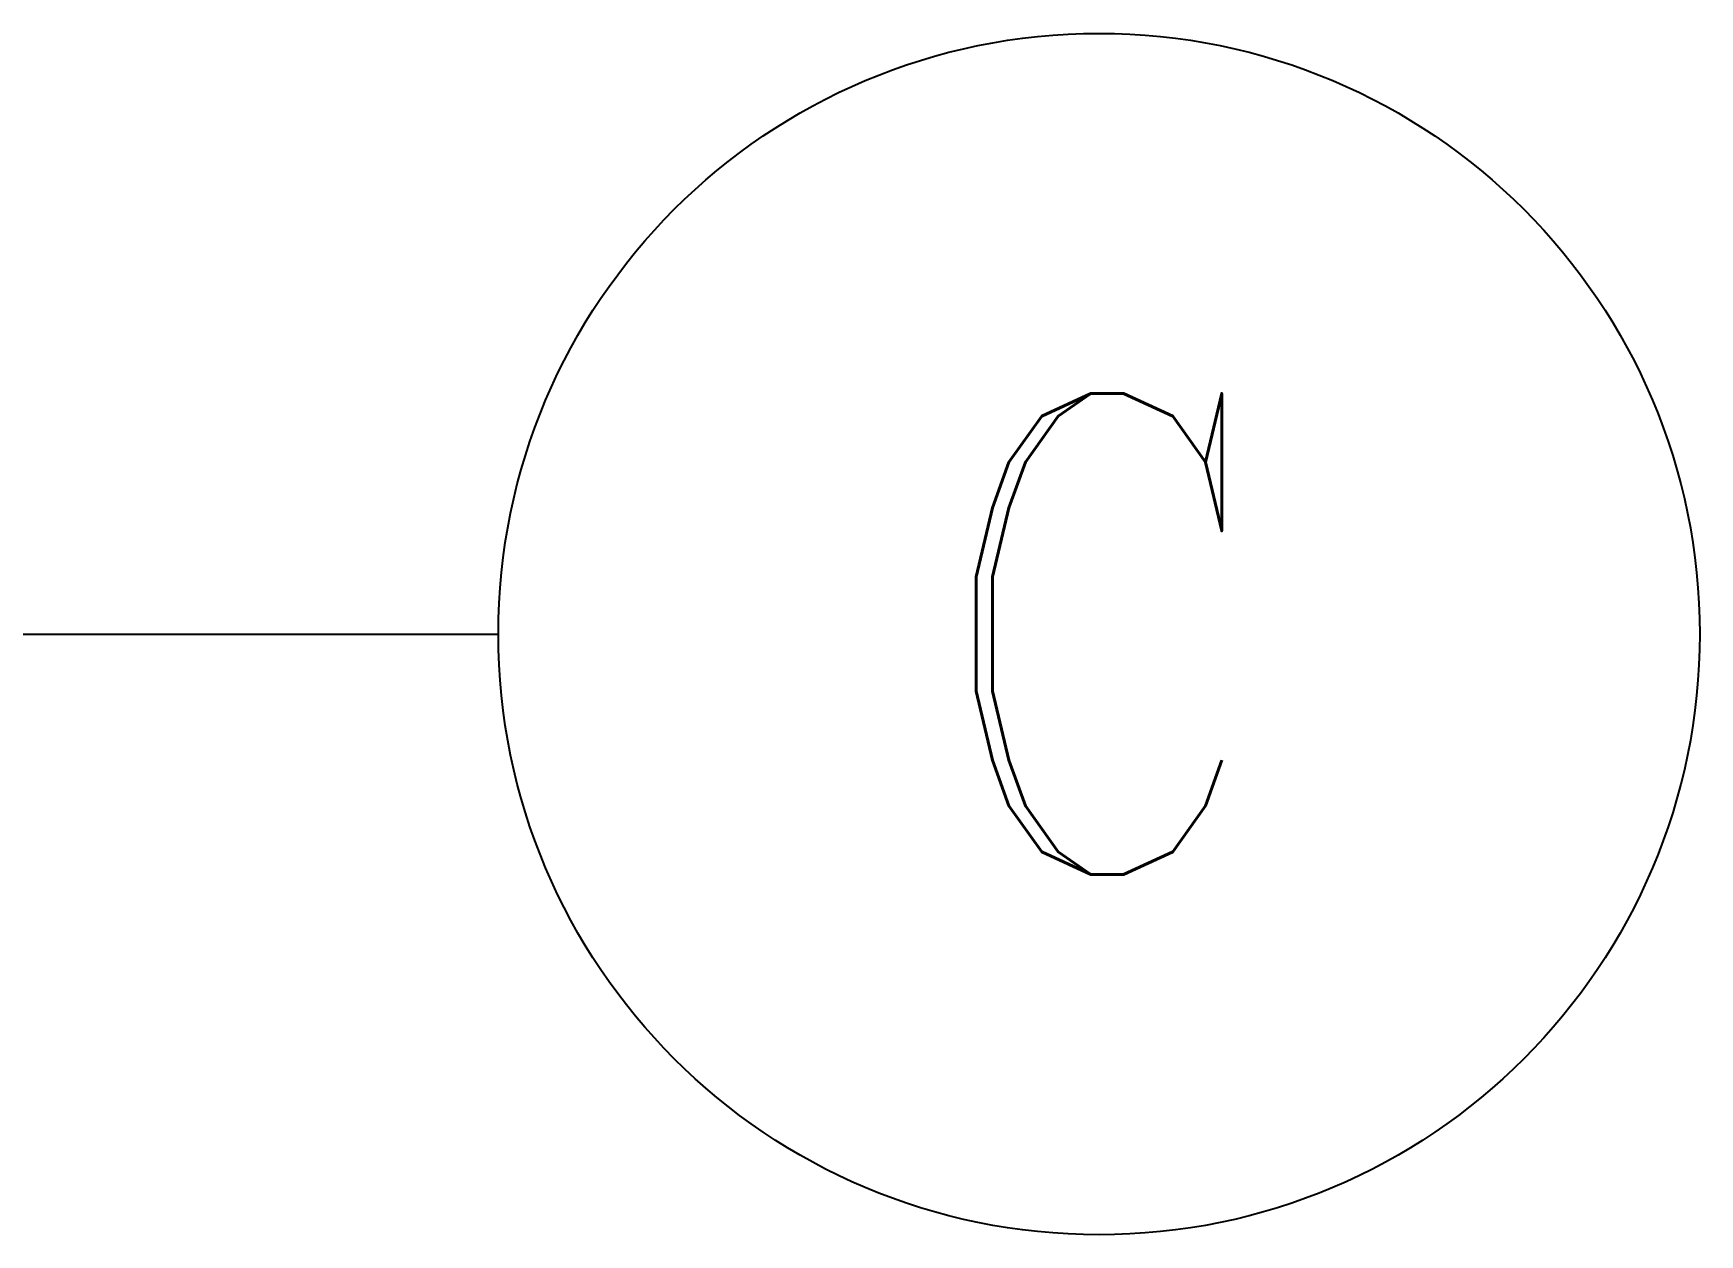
# Model space of a CAD drawing. Extents: x 33088 to 140010, y 13737 to 369010.
# Drawn here: x 103810 to 105474, y 108235 to 109435 of the extents above; entities that cross this region are included whole.
import ezdxf
from ezdxf.enums import TextEntityAlignment as Align

# ---------------------------------------------------------------- set-up
doc = ezdxf.new("R2010")
doc.units = 0
doc.header["$LTSCALE"] = 1000
doc.header["$MEASUREMENT"] = 0
doc.layers.get('0').update_dxf_attribs({"linetype": 'CONTINUOUS'})
doc.layers.add('AXIS', color=3, linetype='CONTINUOUS')
doc.layers.add('AXIS_TEXT', color=7, linetype='CONTINUOUS')
doc.styles.add('_TCH_AXIS', font='COMPLEX', dxfattribs={"bigfont": 'GBCBIG'})
doc.styles.add('COMPLEX', font='COMPLEX')

# ---------------------------------------------------------------- blocks, each defined once
blk = doc.blocks.new('_AXISO')
blk.add_circle((0, 0), 0.5)
at = {"layer": 'AXIS_TEXT', "style": 'COMPLEX', "width": 1.041667}
blk.add_attdef('A', text='', height=0.56, dxfattribs=at).set_placement((-0.25, -0.28), (0.25, -0.28), align=Align.FIT)
blk = doc.blocks.new('DF212R')
at = {"layer": 'AXIS', "color": 8}
blk.add_line((208543.5, 247015), (214543.5, 247015), dxfattribs=at)
ref = blk.add_blockref('_AXISO', (215143.5, 247015), dxfattribs=dict(at, xscale=1200, yscale=1200, zscale=1200))
ref.add_attrib('A', 'C', dxfattribs={"layer": 'AXIS_TEXT', "color": 8, "height": 480.7, "style": '_TCH_AXIS'}).set_placement((214971.8, 246774.7), (215315.2, 246774.7), align=Align.FIT)

msp = doc.modelspace()

# ---------------------------------------------------------------- block references
msp.add_blockref('DF212R', (-110269.3, -138179.8))

doc.saveas('drawing.dxf')
